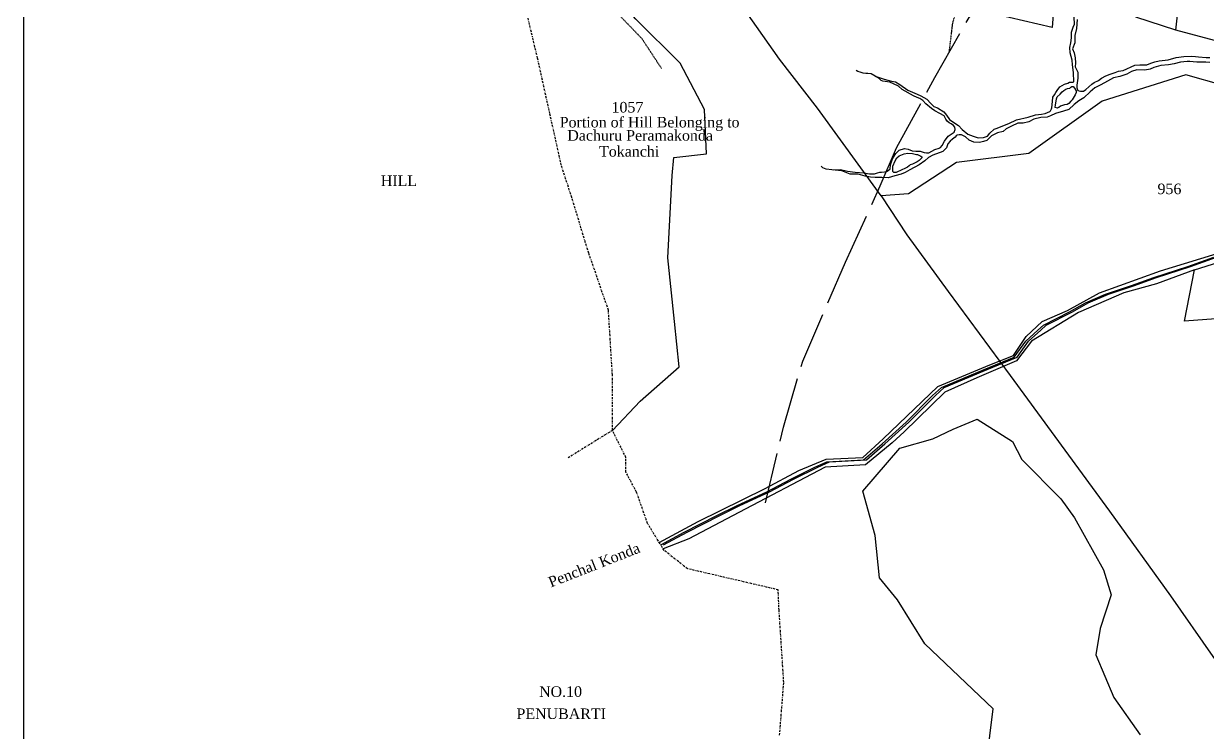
# Model space of a CAD drawing. Header units: inches. Extents: x 36 to 754, y 139 to 910.
# Drawn here: x 36.1 to 316.4, y 409 to 576.8 of the extents above; entities that cross this region are included whole.
import ezdxf

# ---------------------------------------------------------------- set-up
doc = ezdxf.new("R2010")
doc.units = ezdxf.units.IN
doc.header["$MEASUREMENT"] = 0
for name, pattern in [('ACAD_ISO02W100', [15, 12, -3]), ('ACAD_ISO07W100', [3, 0, -3]), ('BORDER', [1.75, 0.5, -0.25, 0.5, -0.25, 0, -0.25])]:
    doc.linetypes.add(name, pattern=pattern)
for name, color, linetype in [('CARTTRACK', 30, 'ACAD_ISO02W100'), ('HILL', 8, 'Continuous'), ('NALA', 4, 'Continuous'), ('SURVEY_BND', 7, 'Continuous'), ('SURVEY_NO', 7, 'Continuous'), ('TEXT', 7, 'Continuous')]:
    doc.layers.add(name, color=color, linetype=linetype)
for name, color, linetype, lineweight in [('FOOTPATH', 150, 'ACAD_ISO07W100', 30), ('ROAD', 1, 'Continuous', 25), ('VILL_BOUNDARY', 6, 'BORDER', 30)]:
    doc.layers.add(name, color=color, linetype=linetype, lineweight=lineweight)
doc.styles.get("Standard").update_dxf_attribs({"font": 'TIMES.TTF'})

msp = doc.modelspace()

# ---------------------------------------------------------------- linework, layer by layer
at = {"lineweight": 30}
msp.add_lwpolyline([(36.11, 909.96), (753.74, 909.96), (753.74, 139.44), (36.11, 139.44)], close=True, dxfattribs=at)
at = {"layer": 'CARTTRACK'}
msp.add_lwpolyline([(211.76, 463.28), (216.01, 481.2), (220.61, 496.87), (230.74, 520.26), (238.94, 538.36), (242.8, 547.38), (251.91, 563.98), (260, 578.25), (264.58, 583.74), (265.12, 586.63), (264.19, 589.42), (265.14, 596.7), (269.27, 608.63), (270.7, 615.11), (277.2, 623.35), (280.11, 629.13)], dxfattribs=at)
at = {"layer": 'FOOTPATH', "ltscale": 0.0001}
for points in [[(187.15, 566.18), (182.57, 573.16), (176.25, 579.73), (162.09, 597.9), (156.17, 607.64), (154.22, 611.08), (153.09, 612.62)], [(255.3, 569.97), (256.13, 576.84), (257.89, 583.29), (260.48, 588.78), (263.76, 594.53), (265.14, 596.7)]]:
    msp.add_lwpolyline(points, dxfattribs=at)
at = {"layer": 'HILL', "ltscale": 0.0001}
msp.add_lwpolyline([(264.14, 401.73), (265.72, 414.48), (249.54, 429.9), (243.07, 440.3), (238.78, 445.54), (237.72, 455.56), (234.84, 466.04), (243.58, 476.26), (251.45, 478.44), (256.26, 480.71), (261.95, 483.1), (270.26, 477.86), (272.53, 473.58), (281.71, 464.23), (284.95, 459.78), (291.8, 447.4), (293.63, 441.55), (291.01, 433.51), (290.05, 427.31), (294.25, 417.21), (300.55, 408.39)], dxfattribs=at)
at = {"layer": 'NALA'}
for points in [[(237.77, 564.3), (239.89, 563.64), (241.61, 563.18), (242.61, 562.97), (243.59, 562.34), (245.49, 561.04), (247.69, 560.11), (248.57, 559.68), (249.96, 558.85), (250.94, 557.88), (251.64, 557.17), (252.51, 556.85), (254, 555.91), (254.63, 555.09), (255.39, 554.05), (256.35, 553.37), (257.46, 552.69), (258.37, 551.74), (259.67, 550.62), (260.99, 550.11), (262.15, 549.76), (263.43, 549.83), (264.34, 550.13), (264.91, 550.87), (265.93, 551.82), (266.66, 552.04), (268.03, 552.55), (269.44, 553.16), (271.19, 554.02), (274, 554.64), (275.75, 555.2), (277.11, 555.35), (278.02, 555.53), (279.13, 555.93), (279.29, 556.1), (279.53, 556.58), (279.59, 556.82), (279.77, 558.32), (279.84, 559.38), (280.19, 559.95), (280.53, 560.44), (280.86, 560.97), (281.52, 561.84), (282.59, 562.44), (283.39, 562.66), (283.8, 562.91), (284.56, 562.91), (284.83, 562.97), (284.71, 565.18), (284.47, 566.98), (284.41, 568.12), (283.96, 569.83), (283.84, 571.1), (284.08, 572.24), (284.24, 573.4), (284.26, 574.74), (284.64, 575.97), (285, 576.68), (284.89, 578.29)], [(285.57, 577.79), (285.4, 575.62), (285.08, 573.95), (285.08, 572.2), (284.49, 570.82), (284.86, 569.89), (285.15, 568.67), (285.17, 567.48), (285.15, 566.53), (285.72, 565.32), (285.74, 563.86), (285.48, 562.21), (285.5, 561.59), (285.78, 560.96), (286.42, 560.76), (287.07, 560.76), (287.61, 561.14), (288.34, 561.81), (289.1, 562.45), (289.65, 562.85), (290.64, 563.3), (291.37, 563.89), (292.37, 564.44), (293.38, 564.84), (294.56, 565.2), (295.4, 565.55), (296.49, 565.67), (299.22, 566.92), (300.45, 567.03), (302.1, 567.03), (303.01, 567.41), (303.97, 567.75), (304.99, 567.94), (307.15, 568.18), (309.01, 568.76), (310.82, 568.96), (312.76, 569.05), (313.65, 569.02), (314.29, 568.91), (316.14, 568.74), (316.99, 568.76)], [(317.04, 567.6), (316.1, 567.63), (314.95, 567.64), (313.94, 567.64), (313.03, 567.69), (312.25, 567.77), (311.78, 567.79), (311.67, 567.79), (310.08, 567.65), (308.54, 567.25), (307.22, 567.05), (305.4, 566.89), (303.74, 566.4), (302.88, 565.98), (301.63, 565.75), (299.71, 565.87), (298.45, 565.47), (297.34, 564.77), (295.73, 564.22), (294.18, 563.96), (292.03, 562.77), (291.02, 562.2), (289.79, 561.59), (288.71, 560.62), (287.16, 559.19), (286.02, 558.51), (284.9, 557.6), (283.63, 556.48), (282.38, 556.06), (280.45, 555.46), (279.31, 554.92), (278.47, 554.66), (276.97, 554.53), (275.33, 554.12), (274.18, 553.54), (272.77, 553.2), (271.55, 553.2), (270.03, 552.46), (268.79, 551.87), (268.05, 551.24), (266.72, 550.89), (265.34, 550.19), (264.2, 549.13), (263.44, 548.85), (262.44, 548.6), (261.1, 548.68), (260.01, 549.19), (259.13, 550), (258.2, 550.42), (257.65, 550.42), (257.21, 550.36), (256.91, 550.22), (256.67, 549.87), (256.1, 549.42), (255.48, 548.92), (254.98, 548.35), (254.62, 547.37), (253.77, 546.5), (251.45, 545.59), (250.37, 545.04), (249.55, 544.3), (248.16, 543.33), (245.97, 542.14), (244.86, 541.51), (243.9, 541.15), (242.42, 540.73), (240.83, 540.26), (239.35, 540.32), (237.74, 540.34), (236.69, 540.39), (235.42, 540.68), (233.74, 541.09), (231.83, 541.12), (229.83, 541.95), (227.52, 542.15), (226.15, 542.33), (225.34, 542.61), (224.97, 543.06)], [(227.88, 542.12), (229.56, 542.23), (231.22, 541.82), (233.02, 541.61), (235.05, 541.48), (236.4, 541.22), (237.6, 541.22), (238.33, 541.45), (238.86, 541.58), (239.25, 541.62), (239.95, 541.65), (240.6, 541.85), (240.84, 541.97), (241.28, 542.41), (241.4, 543.36), (241.9, 544.76), (242.64, 546.03), (243.46, 546.79), (244.69, 547.2), (245.6, 547.05), (246.49, 546.67), (247.41, 546.56), (248.02, 546.59), (248.38, 546.59), (249.36, 546.23), (249.88, 546.15), (250.47, 546.18), (251.88, 546.97), (252.88, 547.25), (253.21, 547.47), (253.63, 547.95), (254.18, 548.95), (255.04, 550.15), (256.47, 551.1), (256.71, 551.72), (256.59, 552.25), (256.33, 552.64), (255.79, 553.02), (255.32, 553.31), (254.8, 553.68), (254.49, 554.12), (254.08, 554.93), (253.11, 555.49), (251.85, 556.16), (251.07, 556.67), (249.74, 557.79), (249.04, 558.54), (248.37, 559.08), (247.73, 559.31), (246.87, 559.7), (244.14, 561.14), (243.28, 561.97), (242.13, 562.53), (241.22, 562.88), (240.12, 563.1), (239.6, 563.14), (239.19, 563.33), (238.72, 563.77), (236.79, 564.86), (236, 564.98), (235.51, 564.98), (234.95, 565.02), (234.19, 565.28), (233.67, 565.47), (233.24, 565.65)]]:
    msp.add_lwpolyline(points, dxfattribs=at)
for points in [[(280.9, 556.75), (280.39, 556.95), (280.43, 557.56), (280.64, 558.38), (280.68, 558.96), (280.85, 559.47), (281.57, 560.1), (282.04, 560.62), (282.42, 560.97), (282.91, 561.28), (283.28, 561.44), (283.82, 561.49), (284.12, 561.73), (284.37, 561.86), (284.64, 561.88), (284.96, 561.48), (285.33, 560.89), (285.34, 560.49), (285.16, 559.9), (284.4, 558.73), (284.12, 558.39), (283.65, 557.89), (283.21, 557.62), (282.61, 557.52), (281.65, 557.2), (281.28, 556.95), (281.03, 556.8)], [(242.76, 541.49), (242.16, 541.53), (241.95, 541.72), (241.91, 542.99), (242.51, 544.28), (242.92, 545), (243.47, 545.47), (244.6, 545.97), (245.46, 546.07), (246.57, 546.03), (246.94, 545.93), (247.51, 545.8), (247.75, 545.77), (248.59, 545.41), (248.78, 545.26), (248.84, 545.02), (248.14, 544.4), (247.71, 544.08), (247.26, 543.85), (246.6, 543.52), (246.08, 543.33), (245.83, 543.1), (245.42, 542.75), (244.82, 542.48), (244.09, 542.18), (243.58, 541.94), (243.17, 541.73)]]:
    msp.add_lwpolyline(points, close=True, dxfattribs=at)
at = {"layer": 'ROAD'}
for points in [[(186.96, 453.36), (192.52, 456.35), (200.26, 460.28), (205.05, 462.7), (212.07, 465.94), (217.75, 468.89), (223.48, 471.77), (226.29, 473.02), (230.68, 473.22), (234.99, 473.49), (239.4, 477.27), (245.07, 482.43), (251.36, 488.71), (253.44, 490.58), (263.6, 494.84), (270.67, 497.78), (273.41, 501.59), (276.28, 504.17), (277.61, 505.37), (283.8, 508.54), (287.55, 510.66), (292.33, 512.7), (298.47, 514.76), (303.72, 516.65), (311.78, 519.27), (317.95, 521.48)], [(187.64, 453.36), (193.2, 456.35), (200.94, 460.28), (205.72, 462.7), (212.75, 465.94), (218.43, 468.89), (224.15, 471.77), (226.96, 473.02), (231.36, 473.22), (235.67, 473.49), (240.08, 477.27), (245.75, 482.43), (252.04, 488.71), (254.12, 490.58), (264.28, 494.84), (271.35, 497.78), (274.09, 501.59), (276.96, 504.17), (278.29, 505.37), (284.48, 508.54), (288.23, 510.66), (293.01, 512.7), (299.14, 514.76), (304.4, 516.65), (312.46, 519.27), (318.63, 521.48)]]:
    msp.add_lwpolyline(points, dxfattribs=at)
at = {"layer": 'SURVEY_BND'}
for points in [[(239.18, 535.98), (224.09, 556.73), (215.1, 568.33), (207.17, 579.6), (188.78, 609.97), (176.63, 628.47), (165.04, 647.3), (157.67, 658.87), (153.43, 665.68), (150.29, 670.9), (148.64, 685.33), (146.41, 709.58)], [(175.53, 480.45), (182.12, 487.36), (191.33, 495.48), (190.21, 506.24), (188.62, 521.34), (189.65, 540.83), (190.11, 545.07), (197.83, 545.96), (197.37, 556.43), (191.6, 567.44), (181.04, 577.84), (170.25, 590.2), (162.27, 601.83), (153.77, 615.19), (151.73, 618.25), (135.42, 619.27), (131.38, 619.17), (129.21, 618.72)], [(280.25, 582.96), (279.68, 575.89), (262.7, 579.78), (263.69, 584.85), (264.88, 590.99)], [(327.24, 570.34), (308.95, 575.23), (309.97, 584.52), (320.96, 579.06), (321.8, 581.04), (327.28, 579.34)], [(308.95, 575.23), (299.5, 578.29)], [(320.24, 562.09), (311.29, 564.63), (291.5, 558.39), (274.11, 546.05), (257, 543.89), (245.62, 536.51), (239.18, 535.98), (245.22, 526.77), (255.01, 513.32), (269.7, 493.42), (293.23, 461.33), (307.67, 441.26), (317.69, 426.94), (325.58, 415.92), (335.43, 401.88)], [(186.62, 453.92), (195.81, 458.86), (211.73, 466.68), (219.68, 470.92), (226.13, 473.62), (234.81, 474.04), (239.66, 478.43), (252.57, 490.86), (264.93, 495.98), (270.55, 498.22), (273.53, 502.69), (277.32, 506.27), (283.29, 508.81), (290.85, 512.99), (305.33, 518.2), (320.56, 522.93), (337, 528.25), (353.93, 532.2), (357.29, 532.93), (372.3, 534.88)], [(327.95, 507.61), (311.01, 506.29), (313.36, 518.45), (323.4, 521.63), (330.08, 523.82)], [(313.36, 518.45), (304.39, 515.18), (296.62, 513.06), (285.88, 508.35), (274.76, 501.57), (271.23, 496.96), (261.82, 492.87), (254.25, 489.5), (244.63, 480.13), (241.76, 477.47), (235.48, 472.32), (225.9, 471.76), (205.46, 461.03), (193.63, 454.78), (187.55, 452.4)]]:
    msp.add_lwpolyline(points, dxfattribs=at)
at = {"layer": 'VILL_BOUNDARY'}
for points in [[(215.13, 408.29), (216.12, 420.79), (214.99, 437.92), (214.79, 442.7), (193.3, 447.7), (187.77, 452.04), (183.87, 458.42), (181.25, 465.82), (178.74, 470.55), (178.74, 474.04), (175.53, 480.45), (175.53, 493.63), (174.59, 508.92), (169.94, 522.42), (165.89, 535.61), (163.43, 543.3), (160.71, 555.46), (157.8, 568.62), (155.03, 580.28)], [(175.53, 480.45), (164.9, 473.86)]]:
    msp.add_lwpolyline(points, dxfattribs=at)

# ---------------------------------------------------------------- texts
at = {"layer": 'SURVEY_NO'}
for s, p in [('1057', (175.32, 555.73)), ('Portion of Hill Belonging to', (163.05, 552.19)), ('Dachuru Peramakonda', (164.85, 549.06)), ('Tokanchi', (172.37, 545.28)), ('956', (304.62, 536.4))]:
    msp.add_text(s, height=2.5, dxfattribs=at).set_placement(p)
at = {"layer": 'TEXT'}
for s, p in [('HILL', (120.68, 538.32)), ('NO.10', (158.16, 417.35)), ('PENUBARTI', (152.82, 412.11))]:
    msp.add_text(s, height=2.5, dxfattribs=at).set_placement(p)
msp.add_text('Penchal Konda ', height=2.5, rotation=21.4791, dxfattribs=at).set_placement((160.97, 443.24))

doc.saveas('drawing.dxf')
